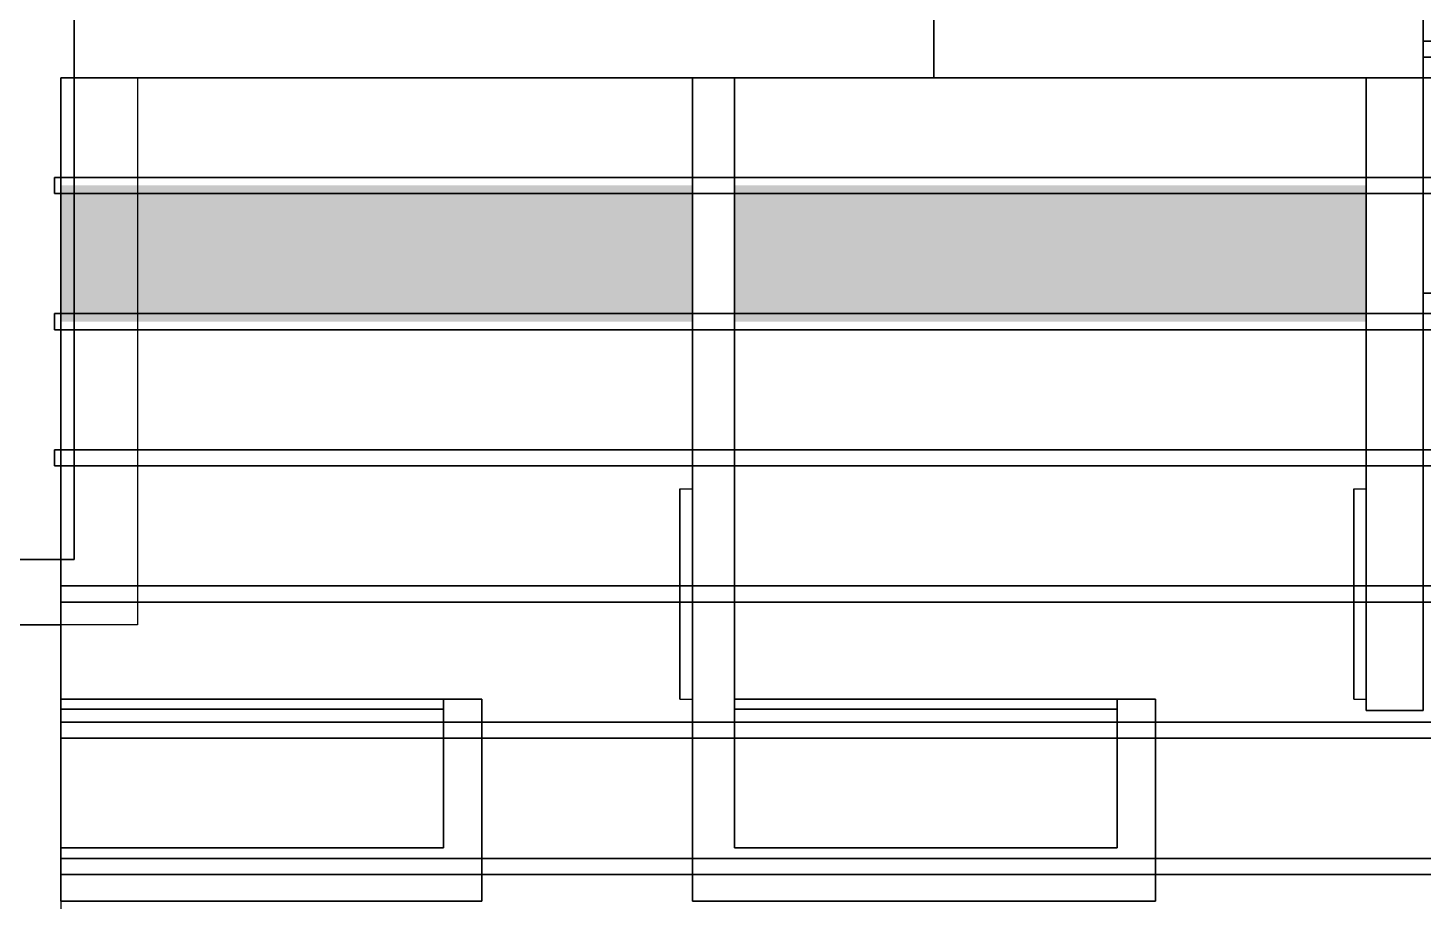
# Model space of a CAD drawing. Header units: millimetres. Extents: x 1429 to 3422, y 966 to 3043.
# Drawn here: x 2197 to 2760, y 2245 to 2597 of the extents above; entities that cross this region are included whole.
import ezdxf

# ---------------------------------------------------------------- set-up
doc = ezdxf.new("R2010")
doc.units = ezdxf.units.MM
doc.header["$MEASUREMENT"] = 0
for name, color, linetype in [('3D_CARPINTER_A', 7, 'Continuous'), ('3D_CUBIERTA', 7, 'Continuous'), ('3D_MURO', 1, 'Continuous'), ('3D_PISO', 7, 'Continuous'), ('3D_PUERTAS', 33, 'Continuous'), ('3D_VIGAS', 5, 'Continuous')]:
    doc.layers.add(name, color=color, linetype=linetype)
pattern_1 = [(0, (-28823.7236, 9842.757), (0.79375, 1.5875), [0, -1.5875])]

msp = doc.modelspace()

# ---------------------------------------------------------------- hatches: boundary and pattern name
h = msp.add_hatch()
h.set_pattern_fill('DOTS', color=253, style=0, pattern_type=2)
h.set_pattern_definition(pattern_1)
h.paths.add_polyline_path([(2209.79, 2533.63), (2464.79, 2533.63), (2464.79, 2478.63), (2209.79, 2478.63)], flags=0)
h = msp.add_hatch()
h.set_pattern_fill('DOTS', color=253, style=0, pattern_type=2)
h.set_pattern_definition(pattern_1)
h.paths.add_polyline_path([(2736.79, 2533.63), (2481.79, 2533.63), (2481.79, 2478.63), (2736.79, 2478.63)], flags=0)

# ---------------------------------------------------------------- linework, layer by layer
at = {"layer": '3D_CARPINTER_A'}
msp.add_polyline3d([(1457.29, 1914.63, 432.63), (1457.29, 1722.63, 432.63), (1657.29, 1722.63, 465.35), (1657.29, 1716.63, 465.35), (1689.23, 1716.63, 470.58), (1689.79, 1500.13, 470.67), (2294.09, 1500.13, 569.56), (2296.79, 1940.96, 570), (2844.09, 1940.13, 659.69), (2846.79, 2380.96, 660), (3394.09, 2380.13, 749.62), (3394.15, 3014.73, 749.57), (2759.79, 3017.13, 645.76), (2759.79, 2794.63, 645.76), (2562.29, 2794.63, 613.45), (2562.29, 2577.13, 613.45), (2209.79, 2577.13, 555.76), (2209.79, 2356.13, 555.76), (2010.79, 2356.13, 523.2), (2010.79, 2136.13, 523.2), (1657.29, 2136.13, 465.35), (1657.29, 1914.63, 465.35), (1457.29, 1914.63, 432.63)], dxfattribs=at)
msp.add_open_spline([(3422.29, 2354.63, 220), (3055.62, 2061.29, 160), (2053.57, 1259.65, -3.97), (1686.9, 966.32, -63.97)], degree=3, dxfattribs=at)
at = {"layer": '3D_CUBIERTA'}
for p, q in [((2209.79, 2577.13, 555.76), (2209.79, 2577.13, 558.76)), ((2562.29, 2577.13, 613.45), (2562.29, 2577.13, 616.45)), ((2209.79, 2356.13, 555.76), (2209.79, 2356.13, 558.76))]:
    msp.add_line(p, q, dxfattribs=at)
for points in [[(2562.29, 2794.63), (2562.29, 2577.13)], [(2562.29, 2577.13), (2562.29, 2794.63)], [(2209.79, 2577.13), (2209.79, 2356.13)], [(2209.79, 2356.13), (2209.79, 2577.13)]]:
    msp.add_lwpolyline(points, dxfattribs=at)
at = {"layer": '3D_CUBIERTA', "extrusion": (0, 1, 0)}
for points in [[(-2562.29, 613.45), (-2209.79, 555.76)], [(-2209.79, 558.76), (-2562.29, 616.45)], [(-2209.79, 555.76), (-2010.79, 523.2)], [(-2010.79, 526.2), (-2209.79, 558.76)]]:
    msp.add_lwpolyline(points, dxfattribs=at)
at = {"layer": '3D_MURO'}
for p, q in [((2209.79, 2577.13, 180), (2209.79, 2577.13, 555.76)), ((2464.79, 2577.13, 210), (2464.79, 2577.13, 450)), ((2481.79, 2577.13, 210), (2481.79, 2577.13, 450)), ((2736.79, 2577.13, 210), (2736.79, 2577.13, 450)), ((2759.79, 2577.13, 210), (2759.79, 2577.13, 450)), ((2209.79, 2356.13, 180), (2209.79, 2356.13, 555.76)), ((2209.79, 2356.13, 210), (2209.79, 2356.13, 555.76)), ((2364.29, 2326.13, 210), (2364.29, 2326.13, 450)), ((2379.79, 2326.13, 210), (2379.79, 2326.13, 450)), ((2636.29, 2326.13, 210), (2636.29, 2326.13, 450)), ((2651.79, 2326.13, 210), (2651.79, 2326.13, 450)), ((2736.79, 2321.63, 210), (2736.79, 2321.63, 450)), ((2759.79, 2321.63, 210), (2759.79, 2321.63, 450)), ((2209.79, 2266.13, 210), (2209.79, 2266.13, 450)), ((2364.29, 2266.13, 210), (2364.29, 2266.13, 450)), ((2481.79, 2266.13, 210), (2481.79, 2266.13, 450)), ((2636.29, 2266.13, 210), (2636.29, 2266.13, 450)), ((2209.79, 2244.63, 210), (2209.79, 2244.63, 450)), ((2379.79, 2244.63, 210), (2379.79, 2244.63, 450)), ((2464.79, 2244.63, 210), (2464.79, 2244.63, 450)), ((2651.79, 2244.63, 210), (2651.79, 2244.63, 450))]:
    msp.add_line(p, q, dxfattribs=at)
at = {"layer": '3D_MURO', "extrusion": (-0.161489, 0, 0.986875)}
for points in [[(-1942.63, 1479.65), (-1694.63, 1479.65), (-1694.63, 1710.68), (-1474.63, 1710.68), (-1474.63, 2384.53), (-1914.63, 2384.53), (-1914.63, 2941.84), (-2354.63, 2941.84), (-2354.63, 3499.16), (-3042.63, 3499.16), (-3042.63, 2802.01), (-2822.63, 2802.01), (-2822.63, 2599.35), (-2602.63, 2599.35), (-2602.63, 2244.69), (-2382.63, 2244.69), (-2382.63, 2042.03), (-2162.63, 2042.03), (-2162.63, 1682.31), (-1942.63, 1682.31), (-1942.63, 1479.65)], [(-2161.13, 2068.88), (-2161.13, 2042.03), (-2382.63, 2042.03), (-2382.63, 2244.69), (-2602.63, 2244.69), (-2602.63, 2827.85), (-2577.13, 2827.85), (-2577.13, 2270.53), (-2356.13, 2270.53), (-2356.13, 2068.88), (-2161.13, 2068.88)]]:
    msp.add_lwpolyline(points, dxfattribs=at)
at = {"layer": '3D_MURO'}
msp.add_lwpolyline([(2010.79, 2161.13), (1984.29, 2161.13), (1984.29, 2382.63), (2184.29, 2382.63), (2184.29, 2602.63), (2846.79, 2602.63), (2846.79, 2577.13), (2209.79, 2577.13), (2209.79, 2356.13), (2010.79, 2356.13), (2010.79, 2161.13)], dxfattribs=at)
for points, degree in [([(2759.79, 2602.63, 645.76), (2759.79, 2589.88, 645.76), (2759.79, 2577.13, 645.76)], 2), ([(2759.79, 2602.63, 300), (2759.79, 2589.88, 300), (2759.79, 2577.13, 300)], 2), ([(2759.79, 2602.63, 645.76), (2759.79, 2594.13, 645.76), (2759.79, 2585.63, 645.76), (2759.79, 2577.13, 645.76)], 3), ([(2209.79, 2577.13, 180), (2209.79, 2466.63, 180), (2209.79, 2356.13, 180)], 2), ([(2846.79, 2577.13, 180), (2528.29, 2577.13, 180), (2209.79, 2577.13, 180)], 2), ([(2209.79, 2356.13, 555.76), (2209.79, 2429.79, 555.76), (2209.79, 2503.46, 555.76), (2209.79, 2577.13, 555.76)], 3), ([(2209.79, 2577.13, 555.76), (2393.12, 2577.13, 585.76), (2576.45, 2577.13, 615.76), (2759.79, 2577.13, 645.76)], 3), ([(2209.79, 2577.13, 555.76), (2209.79, 2466.63, 555.76), (2209.79, 2356.13, 555.76)], 2), ([(2759.79, 2577.13, 645.76), (2484.79, 2577.13, 600.76), (2209.79, 2577.13, 555.76)], 2), ([(2481.79, 2577.13, 210), (2473.29, 2577.13, 210), (2464.79, 2577.13, 210)], 2), ([(2464.79, 2577.13, 210), (2464.79, 2410.88, 210), (2464.79, 2244.63, 210)], 2), ([(2464.79, 2577.13, 450), (2473.29, 2577.13, 450), (2481.79, 2577.13, 450)], 2), ([(2464.79, 2244.63, 450), (2464.79, 2410.88, 450), (2464.79, 2577.13, 450)], 2), ([(2481.79, 2266.13, 210), (2481.79, 2421.63, 210), (2481.79, 2577.13, 210)], 2), ([(2481.79, 2577.13, 450), (2481.79, 2421.63, 450), (2481.79, 2266.13, 450)], 2), ([(2736.79, 2577.13, 210), (2748.29, 2577.13, 210), (2759.79, 2577.13, 210)], 2), ([(2736.79, 2321.63, 210), (2736.79, 2449.38, 210), (2736.79, 2577.13, 210)], 2), ([(2759.79, 2577.13, 450), (2748.29, 2577.13, 450), (2736.79, 2577.13, 450)], 2), ([(2736.79, 2577.13, 450), (2736.79, 2449.38, 450), (2736.79, 2321.63, 450)], 2), ([(2759.79, 2577.13, 270), (2759.79, 2577.13, 280), (2759.79, 2577.13, 290), (2759.79, 2577.13, 300)], 3), ([(2759.79, 2577.13, 270), (2788.79, 2577.13, 270), (2817.79, 2577.13, 270), (2846.79, 2577.13, 270)], 3), ([(2759.79, 2577.13, 300), (2759.79, 2577.13, 415.25), (2759.79, 2577.13, 530.51), (2759.79, 2577.13, 645.76)], 3), ([(2759.79, 2577.13, 210), (2759.79, 2449.38, 210), (2759.79, 2321.63, 210)], 2), ([(2759.79, 2321.63, 450), (2759.79, 2449.38, 450), (2759.79, 2577.13, 450)], 2), ([(2759.79, 2577.13, 300), (2759.79, 2577.13, 472.88), (2759.79, 2577.13, 645.76)], 2), ([(2209.79, 2356.13, 180), (2110.29, 2356.13, 180), (2010.79, 2356.13, 180)], 2), ([(2010.79, 2356.13, 523.2), (2077.12, 2356.13, 534.05), (2143.45, 2356.13, 544.91), (2209.79, 2356.13, 555.76)], 3), ([(2209.79, 2356.13, 555.76), (2110.29, 2356.13, 539.48), (2010.79, 2356.13, 523.2)], 2), ([(2209.79, 2356.13, 210), (2197.79, 2356.13, 210), (2185.79, 2356.13, 210)], 2), ([(2185.79, 2356.13, 551.84), (2193.79, 2356.13, 553.15), (2201.79, 2356.13, 554.45), (2209.79, 2356.13, 555.76)], 3), ([(2209.79, 2356.13, 555.76), (2209.79, 2291.13, 555.76), (2209.79, 2226.13, 555.76), (2209.79, 2161.13, 555.76)], 3), ([(2209.79, 2244.63, 210), (2209.79, 2300.38, 210), (2209.79, 2356.13, 210)], 2), ([(2364.29, 2326.13, 210), (2364.29, 2296.13, 210), (2364.29, 2266.13, 210)], 2), ([(2379.79, 2326.13, 210), (2372.04, 2326.13, 210), (2364.29, 2326.13, 210)], 2), ([(2364.29, 2326.13, 450), (2372.04, 2326.13, 450), (2379.79, 2326.13, 450)], 2), ([(2364.29, 2266.13, 450), (2364.29, 2296.13, 450), (2364.29, 2326.13, 450)], 2), ([(2379.79, 2244.63, 210), (2379.79, 2285.38, 210), (2379.79, 2326.13, 210)], 2), ([(2379.79, 2326.13, 450), (2379.79, 2285.38, 450), (2379.79, 2244.63, 450)], 2), ([(2636.29, 2326.13, 210), (2636.29, 2296.13, 210), (2636.29, 2266.13, 210)], 2), ([(2651.79, 2326.13, 210), (2644.04, 2326.13, 210), (2636.29, 2326.13, 210)], 2), ([(2636.29, 2326.13, 450), (2644.04, 2326.13, 450), (2651.79, 2326.13, 450)], 2), ([(2636.29, 2266.13, 450), (2636.29, 2296.13, 450), (2636.29, 2326.13, 450)], 2), ([(2651.79, 2244.63, 210), (2651.79, 2285.38, 210), (2651.79, 2326.13, 210)], 2), ([(2651.79, 2326.13, 450), (2651.79, 2285.38, 450), (2651.79, 2244.63, 450)], 2), ([(2759.79, 2321.63, 210), (2748.29, 2321.63, 210), (2736.79, 2321.63, 210)], 2), ([(2736.79, 2321.63, 450), (2748.29, 2321.63, 450), (2759.79, 2321.63, 450)], 2), ([(2209.79, 2266.13, 210), (2209.79, 2255.38, 210), (2209.79, 2244.63, 210)], 2), ([(2364.29, 2266.13, 210), (2287.04, 2266.13, 210), (2209.79, 2266.13, 210)], 2), ([(2209.79, 2244.63, 450), (2209.79, 2255.38, 450), (2209.79, 2266.13, 450)], 2), ([(2209.79, 2266.13, 450), (2287.04, 2266.13, 450), (2364.29, 2266.13, 450)], 2), ([(2636.29, 2266.13, 210), (2559.04, 2266.13, 210), (2481.79, 2266.13, 210)], 2), ([(2481.79, 2266.13, 450), (2559.04, 2266.13, 450), (2636.29, 2266.13, 450)], 2), ([(2209.79, 2244.63, 210), (2294.79, 2244.63, 210), (2379.79, 2244.63, 210)], 2), ([(2379.79, 2244.63, 450), (2294.79, 2244.63, 450), (2209.79, 2244.63, 450)], 2), ([(2464.79, 2244.63, 210), (2558.29, 2244.63, 210), (2651.79, 2244.63, 210)], 2), ([(2651.79, 2244.63, 450), (2558.29, 2244.63, 450), (2464.79, 2244.63, 450)], 2)]:
    msp.add_open_spline(points, degree=degree, dxfattribs=at)
at = {"layer": '3D_PISO'}
for p, q in [((2209.79, 2577.13, 180), (2209.79, 2577.13, 210)), ((2759.79, 2490.13, 270), (2759.79, 2490.13, 300)), ((2209.79, 2356.13, 180), (2209.79, 2356.13, 210))]:
    msp.add_line(p, q, dxfattribs=at)
msp.add_lwpolyline([(2209.79, 2577.13), (2846.79, 2577.13), (2846.79, 1914.63), (2322.29, 1914.63), (2322.29, 1940.13), (2296.79, 1940.13), (2296.79, 2136.13), (2209.79, 2136.13), (2209.79, 2161.13), (2010.79, 2161.13), (2010.79, 2356.13), (2209.79, 2356.13), (2209.79, 2577.13)], dxfattribs=at)
for points in [[(2759.79, 2490.13, 270), (2759.79, 2546.38, 270), (2759.79, 2602.63, 270)], [(2759.79, 2602.63, 300), (2759.79, 2546.38, 300), (2759.79, 2490.13, 300)], [(2209.79, 2577.13, 180), (2528.29, 2577.13, 180), (2846.79, 2577.13, 180)], [(2209.79, 2356.13, 180), (2209.79, 2466.63, 180), (2209.79, 2577.13, 180)], [(2846.79, 2577.13, 210), (2528.29, 2577.13, 210), (2209.79, 2577.13, 210)], [(2209.79, 2577.13, 210), (2209.79, 2466.63, 210), (2209.79, 2356.13, 210)], [(2846.79, 2490.13, 270), (2803.29, 2490.13, 270), (2759.79, 2490.13, 270)], [(2759.79, 2490.13, 300), (2803.29, 2490.13, 300), (2846.79, 2490.13, 300)], [(2010.79, 2356.13, 180), (2110.29, 2356.13, 180), (2209.79, 2356.13, 180)], [(2209.79, 2356.13, 210), (2110.29, 2356.13, 210), (2010.79, 2356.13, 210)]]:
    msp.add_open_spline(points, degree=2, dxfattribs=at)
at = {"layer": '3D_PUERTAS'}
for p, q in [((2209.79, 2322.13, 450), (2209.79, 2326.13, 450)), ((2209.79, 2322.13, 210), (2209.79, 2326.13, 210)), ((2209.79, 2322.13, 448), (2209.79, 2322.13, 450)), ((2364.29, 2322.13, 450), (2364.29, 2326.13, 450)), ((2364.29, 2322.13, 210), (2364.29, 2326.13, 210)), ((2364.29, 2322.13, 448), (2364.29, 2322.13, 450)), ((2481.79, 2322.13, 450), (2481.79, 2326.13, 450)), ((2481.79, 2322.13, 210), (2481.79, 2326.13, 210)), ((2481.79, 2322.13, 448), (2481.79, 2322.13, 450)), ((2636.29, 2322.13, 450), (2636.29, 2326.13, 450)), ((2636.29, 2322.13, 210), (2636.29, 2326.13, 210)), ((2636.29, 2322.13, 448), (2636.29, 2322.13, 450)), ((2209.79, 2266.13, 448), (2209.79, 2266.13, 450)), ((2364.29, 2266.13, 448), (2364.29, 2266.13, 450)), ((2481.79, 2266.13, 448), (2481.79, 2266.13, 450)), ((2636.29, 2266.13, 448), (2636.29, 2266.13, 450))]:
    msp.add_line(p, q, dxfattribs=at)
at = {"layer": '3D_PUERTAS', "extrusion": (0, 1, 0)}
msp.add_lwpolyline([(-2636.29, 450), (-2481.79, 450), (-2481.79, 210), (-2636.29, 210), (-2636.29, 450)], dxfattribs=at)
at = {"layer": '3D_PUERTAS'}
msp.add_lwpolyline([(2481.79, 2266.13), (2636.29, 2266.13), (2636.29, 2322.13), (2481.79, 2322.13), (2481.79, 2266.13)], dxfattribs=at)
for points in [[(2459.79, 2326.13, 210), (2459.79, 2368.63, 210), (2459.79, 2411.13, 210)], [(2459.79, 2411.13, 210), (2459.79, 2411.13, 330), (2459.79, 2411.13, 450)], [(2459.79, 2411.13, 450), (2459.79, 2368.63, 450), (2459.79, 2326.13, 450)], [(2459.79, 2411.13, 210), (2462.29, 2411.13, 210), (2464.79, 2411.13, 210)], [(2459.79, 2411.13, 450), (2462.29, 2411.13, 450), (2464.79, 2411.13, 450)], [(2464.79, 2411.13, 210), (2464.79, 2368.63, 210), (2464.79, 2326.13, 210)], [(2464.79, 2326.13, 450), (2464.79, 2368.63, 450), (2464.79, 2411.13, 450)], [(2464.79, 2411.13, 450), (2464.79, 2411.13, 330), (2464.79, 2411.13, 210)], [(2731.79, 2326.13, 210), (2731.79, 2368.63, 210), (2731.79, 2411.13, 210)], [(2731.79, 2411.13, 210), (2731.79, 2411.13, 330), (2731.79, 2411.13, 450)], [(2731.79, 2411.13, 450), (2731.79, 2368.63, 450), (2731.79, 2326.13, 450)], [(2731.79, 2411.13, 210), (2734.29, 2411.13, 210), (2736.79, 2411.13, 210)], [(2731.79, 2411.13, 450), (2734.29, 2411.13, 450), (2736.79, 2411.13, 450)], [(2736.79, 2411.13, 210), (2736.79, 2368.63, 210), (2736.79, 2326.13, 210)], [(2736.79, 2326.13, 450), (2736.79, 2368.63, 450), (2736.79, 2411.13, 450)], [(2736.79, 2411.13, 450), (2736.79, 2411.13, 330), (2736.79, 2411.13, 210)], [(2209.79, 2326.13, 450), (2287.04, 2326.13, 450), (2364.29, 2326.13, 450)], [(2209.79, 2326.13, 210), (2209.79, 2326.13, 330), (2209.79, 2326.13, 450)], [(2364.29, 2326.13, 210), (2287.04, 2326.13, 210), (2209.79, 2326.13, 210)], [(2209.79, 2322.13, 448), (2209.79, 2294.13, 448), (2209.79, 2266.13, 448)], [(2364.29, 2322.13, 448), (2287.04, 2322.13, 448), (2209.79, 2322.13, 448)], [(2209.79, 2322.13, 450), (2287.04, 2322.13, 450), (2364.29, 2322.13, 450)], [(2209.79, 2266.13, 450), (2209.79, 2294.13, 450), (2209.79, 2322.13, 450)], [(2364.29, 2322.13, 450), (2287.04, 2322.13, 450), (2209.79, 2322.13, 450)], [(2209.79, 2322.13, 210), (2287.04, 2322.13, 210), (2364.29, 2322.13, 210)], [(2209.79, 2322.13, 450), (2209.79, 2322.13, 330), (2209.79, 2322.13, 210)], [(2364.29, 2326.13, 450), (2364.29, 2326.13, 330), (2364.29, 2326.13, 210)], [(2364.29, 2266.13, 448), (2364.29, 2294.13, 448), (2364.29, 2322.13, 448)], [(2364.29, 2322.13, 450), (2364.29, 2294.13, 450), (2364.29, 2266.13, 450)], [(2364.29, 2322.13, 210), (2364.29, 2322.13, 330), (2364.29, 2322.13, 450)], [(2459.79, 2326.13, 450), (2459.79, 2326.13, 330), (2459.79, 2326.13, 210)], [(2459.79, 2326.13, 210), (2462.29, 2326.13, 210), (2464.79, 2326.13, 210)], [(2459.79, 2326.13, 450), (2462.29, 2326.13, 450), (2464.79, 2326.13, 450)], [(2464.79, 2326.13, 210), (2464.79, 2326.13, 330), (2464.79, 2326.13, 450)], [(2481.79, 2326.13, 450), (2559.04, 2326.13, 450), (2636.29, 2326.13, 450)], [(2481.79, 2326.13, 210), (2481.79, 2326.13, 330), (2481.79, 2326.13, 450)], [(2636.29, 2326.13, 210), (2559.04, 2326.13, 210), (2481.79, 2326.13, 210)], [(2481.79, 2322.13, 448), (2481.79, 2294.13, 448), (2481.79, 2266.13, 448)], [(2636.29, 2322.13, 448), (2559.04, 2322.13, 448), (2481.79, 2322.13, 448)], [(2481.79, 2322.13, 450), (2559.04, 2322.13, 450), (2636.29, 2322.13, 450)], [(2481.79, 2266.13, 450), (2481.79, 2294.13, 450), (2481.79, 2322.13, 450)], [(2636.29, 2322.13, 450), (2559.04, 2322.13, 450), (2481.79, 2322.13, 450)], [(2481.79, 2322.13, 210), (2559.04, 2322.13, 210), (2636.29, 2322.13, 210)], [(2481.79, 2322.13, 450), (2481.79, 2322.13, 330), (2481.79, 2322.13, 210)], [(2636.29, 2326.13, 450), (2636.29, 2326.13, 330), (2636.29, 2326.13, 210)], [(2636.29, 2266.13, 448), (2636.29, 2294.13, 448), (2636.29, 2322.13, 448)], [(2636.29, 2322.13, 450), (2636.29, 2294.13, 450), (2636.29, 2266.13, 450)], [(2636.29, 2322.13, 210), (2636.29, 2322.13, 330), (2636.29, 2322.13, 450)], [(2731.79, 2326.13, 450), (2731.79, 2326.13, 330), (2731.79, 2326.13, 210)], [(2731.79, 2326.13, 210), (2734.29, 2326.13, 210), (2736.79, 2326.13, 210)], [(2731.79, 2326.13, 450), (2734.29, 2326.13, 450), (2736.79, 2326.13, 450)], [(2736.79, 2326.13, 210), (2736.79, 2326.13, 330), (2736.79, 2326.13, 450)], [(2209.79, 2266.13, 448), (2287.04, 2266.13, 448), (2364.29, 2266.13, 448)], [(2364.29, 2266.13, 450), (2287.04, 2266.13, 450), (2209.79, 2266.13, 450)], [(2481.79, 2266.13, 448), (2559.04, 2266.13, 448), (2636.29, 2266.13, 448)], [(2636.29, 2266.13, 450), (2559.04, 2266.13, 450), (2481.79, 2266.13, 450)]]:
    msp.add_open_spline(points, degree=2, dxfattribs=at)
at = {"layer": '3D_VIGAS', "extrusion": (-0.161488, -0.001457, 0.986874)}
msp.add_open_spline([(3396.79, 2591.88, 750), (3346.2, 2591.88, 741.72), (3215.72, 2591.88, 720.37), (2987.13, 2591.88, 682.97), (2849.64, 2591.88, 660.47), (2773.85, 2591.88, 648.07), (2759.79, 2591.88, 645.76)], degree=3, knots=[1249.646178, 1249.646178, 1249.646178, 1249.646178, 1403.41445, 1480.298587, 1557.182723, 1574.743766, 1574.743766, 1574.743766, 1574.743766], dxfattribs=at)
at = {"layer": '3D_VIGAS', "extrusion": (0.988152, -7.47504e-12, -0.153477)}
msp.add_open_spline([(2759.79, 2591.88, 645.76), (2759.79, 2589.71, 645.76), (2759.79, 2587.54, 645.76), (2759.79, 2585.38, 645.76)], degree=3, dxfattribs=at)
at = {"layer": '3D_VIGAS'}
for points, degree in [([(2759.79, 2591.88, 600.76), (2759.79, 2589.71, 600.76), (2759.79, 2587.54, 600.76), (2759.79, 2585.38, 600.76)], 3), ([(2207.29, 2536.88, 555.35), (2207.29, 2534.71, 555.35), (2207.29, 2532.54, 555.35), (2207.29, 2530.38, 555.35)], 3), ([(2207.29, 2530.38, 510.35), (2207.29, 2532.54, 510.35), (2207.29, 2534.71, 510.35), (2207.29, 2536.88, 510.35)], 3), ([(2207.29, 2536.88, 555.35), (2207.29, 2536.88, 540.35), (2207.29, 2536.88, 525.35), (2207.29, 2536.88, 510.35)], 3), ([(2207.29, 2530.38, 555.35), (2207.29, 2530.38, 547.85), (2207.29, 2530.38, 532.85), (2207.29, 2530.38, 517.85), (2207.29, 2530.38, 510.35)], 3), ([(2207.29, 2481.88, 555.35), (2207.29, 2479.71, 555.35), (2207.29, 2477.54, 555.35), (2207.29, 2475.38, 555.35)], 3), ([(2207.29, 2475.38, 510.35), (2207.29, 2477.54, 510.35), (2207.29, 2479.71, 510.35), (2207.29, 2481.88, 510.35)], 3), ([(2207.29, 2481.88, 555.35), (2207.29, 2481.88, 540.35), (2207.29, 2481.88, 525.35), (2207.29, 2481.88, 510.35)], 3), ([(2207.29, 2475.38, 555.35), (2207.29, 2475.38, 547.85), (2207.29, 2475.38, 532.85), (2207.29, 2475.38, 517.85), (2207.29, 2475.38, 510.35)], 3), ([(2207.29, 2426.88, 555.35), (2207.29, 2424.71, 555.35), (2207.29, 2422.54, 555.35), (2207.29, 2420.38, 555.35)], 3), ([(2207.29, 2420.38, 510.35), (2207.29, 2422.54, 510.35), (2207.29, 2424.71, 510.35), (2207.29, 2426.88, 510.35)], 3), ([(2207.29, 2426.88, 555.35), (2207.29, 2426.88, 540.35), (2207.29, 2426.88, 525.35), (2207.29, 2426.88, 510.35)], 3), ([(2207.29, 2420.38, 555.35), (2207.29, 2420.38, 547.85), (2207.29, 2420.38, 532.85), (2207.29, 2420.38, 517.85), (2207.29, 2420.38, 510.35)], 3), ([(2209.79, 2365.38, 555.76), (2209.79, 2368.63, 555.76), (2209.79, 2371.88, 555.76)], 2), ([(2209.79, 2371.88, 510.76), (2209.79, 2369.71, 510.76), (2209.79, 2367.54, 510.76), (2209.79, 2365.38, 510.76)], 3), ([(2209.79, 2371.88, 510.76), (2209.79, 2371.88, 525.76), (2209.79, 2371.88, 540.76), (2209.79, 2371.88, 555.76)], 3), ([(2209.79, 2365.38, 555.76), (2209.79, 2365.38, 540.76), (2209.79, 2365.38, 525.76), (2209.79, 2365.38, 510.76)], 3), ([(2209.79, 2316.88, 555.76), (2209.79, 2314.71, 555.76), (2209.79, 2312.54, 555.76), (2209.79, 2310.38, 555.76)], 3), ([(2209.79, 2310.38, 510.76), (2209.79, 2312.54, 510.76), (2209.79, 2314.71, 510.76), (2209.79, 2316.88, 510.76)], 3), ([(2209.79, 2316.88, 510.76), (2209.79, 2316.88, 525.76), (2209.79, 2316.88, 540.76), (2209.79, 2316.88, 555.76)], 3), ([(2209.79, 2310.38, 555.76), (2209.79, 2310.38, 540.76), (2209.79, 2310.38, 525.76), (2209.79, 2310.38, 510.76)], 3), ([(2209.79, 2261.88, 555.76), (2209.79, 2259.71, 555.76), (2209.79, 2257.54, 555.76), (2209.79, 2255.38, 555.76)], 3), ([(2209.79, 2255.38, 510.76), (2209.79, 2257.54, 510.76), (2209.79, 2259.71, 510.76), (2209.79, 2261.88, 510.76)], 3), ([(2209.79, 2261.88, 510.76), (2209.79, 2261.88, 525.76), (2209.79, 2261.88, 540.76), (2209.79, 2261.88, 555.76)], 3), ([(2209.79, 2255.38, 555.76), (2209.79, 2255.38, 540.76), (2209.79, 2255.38, 525.76), (2209.79, 2255.38, 510.76)], 3)]:
    msp.add_open_spline(points, degree=degree, dxfattribs=at)
at = {"layer": '3D_VIGAS', "extrusion": (0.00018626, 1, -2.42994e-13)}
msp.add_open_spline([(2759.79, 2591.88, 600.76), (2759.79, 2591.88, 615.76), (2759.79, 2591.88, 630.76), (2759.79, 2591.88, 645.76)], degree=3, dxfattribs=at)
at = {"layer": '3D_VIGAS'}
for points, knots in [([(2759.79, 2591.88, 600.76), (2770.41, 2591.88, 602.5), (2842.7, 2591.88, 614.33), (2977.18, 2591.88, 636.34), (3208.27, 2591.88, 674.15), (3342.56, 2591.88, 696.13), (3396.54, 2591.88, 704.96)], [915.829863, 915.829863, 915.829863, 915.829863, 929.109634, 1005.99377, 1082.877906, 1236.646178, 1236.646178, 1236.646178, 1236.646178]), ([(3396.54, 2585.38, 704.96), (3342.56, 2585.38, 696.13), (3208.27, 2585.38, 674.15), (2977.18, 2585.38, 636.34), (2842.7, 2585.38, 614.33), (2770.41, 2585.38, 602.5), (2759.79, 2585.38, 600.76)], [0, 0, 0, 0, 153.768272, 230.652408, 307.536545, 320.816316, 320.816316, 320.816316, 320.816316]), ([(2759.79, 2585.38, 645.76), (2773.85, 2585.38, 648.07), (2849.64, 2585.38, 660.47), (2987.13, 2585.38, 682.97), (3215.72, 2585.38, 720.37), (3346.2, 2585.38, 741.72), (3396.79, 2585.38, 750)], [2161.194768, 2161.194768, 2161.194768, 2161.194768, 2178.755812, 2255.639948, 2332.524084, 2486.292356, 2486.292356, 2486.292356, 2486.292356]), ([(3396.79, 2536.88, 750), (3346.2, 2536.88, 741.72), (3215.72, 2536.88, 720.37), (2987.13, 2536.88, 682.97), (2802.04, 2536.88, 652.68), (2647.79, 2536.88, 627.44), (2531.22, 2536.88, 608.36), (2448.91, 2536.88, 594.89), (2386.01, 2536.88, 584.6), (2339.96, 2536.88, 577.06), (2307.76, 2536.88, 571.8), (2283.07, 2536.88, 567.76), (2264.7, 2536.88, 564.75), (2251.64, 2536.88, 562.61), (2239.33, 2536.88, 560.6), (2227.79, 2536.88, 558.71), (2218.84, 2536.88, 557.25), (2212.1, 2536.88, 556.14), (2208.87, 2536.88, 555.61), (2207.29, 2536.88, 555.35)], [1249.646178, 1249.646178, 1249.646178, 1249.646178, 1403.41445, 1480.298587, 1557.182723, 1634.066859, 1672.508927, 1710.950995, 1749.393063, 1768.614097, 1787.835131, 1807.056165, 1816.666682, 1826.277199, 1835.887716, 1845.498233, 1855.10875, 1859.914009, 1864.719267, 1864.719267, 1864.719267, 1864.719267]), ([(2207.29, 2536.88, 510.35), (2208.87, 2536.88, 510.61), (2212.03, 2536.88, 511.13), (2218.34, 2536.88, 512.16), (2226.77, 2536.88, 513.54), (2237.7, 2536.88, 515.33), (2249.43, 2536.88, 517.25), (2261.93, 2536.88, 519.3), (2279.58, 2536.88, 522.18), (2303.42, 2536.88, 526.09), (2334.67, 2536.88, 531.2), (2379.57, 2536.88, 538.55), (2441.24, 2536.88, 548.64), (2522.39, 2536.88, 561.92), (2637.84, 2536.88, 580.81), (2791.5, 2536.88, 605.95), (2977.18, 2536.88, 636.34), (3208.27, 2536.88, 674.15), (3342.56, 2536.88, 696.13), (3396.54, 2536.88, 704.96)], [621.573089, 621.573089, 621.573089, 621.573089, 626.378348, 631.183606, 640.794123, 650.40464, 660.015157, 669.625674, 679.236191, 698.457225, 717.678259, 736.899293, 775.341361, 813.783429, 852.225497, 929.109634, 1005.99377, 1082.877906, 1236.646178, 1236.646178, 1236.646178, 1236.646178]), ([(2207.29, 2530.38, 555.35), (2208.87, 2530.38, 555.61), (2212.1, 2530.38, 556.14), (2218.84, 2530.38, 557.25), (2227.79, 2530.38, 558.71), (2239.33, 2530.38, 560.6), (2251.64, 2530.38, 562.61), (2264.7, 2530.38, 564.75), (2283.07, 2530.38, 567.76), (2307.76, 2530.38, 571.8), (2339.96, 2530.38, 577.06), (2386.01, 2530.38, 584.6), (2448.91, 2530.38, 594.89), (2531.22, 2530.38, 608.36), (2647.79, 2530.38, 627.44), (2802.04, 2530.38, 652.68), (2987.13, 2530.38, 682.97), (3215.72, 2530.38, 720.37), (3346.2, 2530.38, 741.72), (3396.79, 2530.38, 750)], [1871.219267, 1871.219267, 1871.219267, 1871.219267, 1876.024526, 1880.829784, 1890.440301, 1900.050818, 1909.661335, 1919.271852, 1928.882369, 1948.103403, 1967.324437, 1986.545471, 2024.987539, 2063.429608, 2101.871676, 2178.755812, 2255.639948, 2332.524084, 2486.292356, 2486.292356, 2486.292356, 2486.292356]), ([(3396.54, 2530.38, 704.96), (3342.56, 2530.38, 696.13), (3208.27, 2530.38, 674.15), (2977.18, 2530.38, 636.34), (2791.5, 2530.38, 605.95), (2637.84, 2530.38, 580.81), (2522.39, 2530.38, 561.92), (2441.24, 2530.38, 548.64), (2379.57, 2530.38, 538.55), (2334.67, 2530.38, 531.2), (2303.42, 2530.38, 526.09), (2279.58, 2530.38, 522.18), (2261.93, 2530.38, 519.3), (2249.43, 2530.38, 517.25), (2237.7, 2530.38, 515.33), (2226.77, 2530.38, 513.54), (2218.34, 2530.38, 512.16), (2212.03, 2530.38, 511.13), (2208.87, 2530.38, 510.61), (2207.29, 2530.38, 510.35)], [0, 0, 0, 0, 153.768272, 230.652408, 307.536545, 384.420681, 422.862749, 461.304817, 499.746885, 518.967919, 538.188953, 557.409987, 567.020504, 576.631021, 586.241538, 595.852055, 605.462572, 610.267831, 615.073089, 615.073089, 615.073089, 615.073089]), ([(3396.79, 2481.88, 750), (3346.2, 2481.88, 741.72), (3215.72, 2481.88, 720.37), (2987.13, 2481.88, 682.97), (2802.04, 2481.88, 652.68), (2647.79, 2481.88, 627.44), (2531.22, 2481.88, 608.36), (2448.91, 2481.88, 594.89), (2386.01, 2481.88, 584.6), (2339.96, 2481.88, 577.06), (2307.76, 2481.88, 571.8), (2283.07, 2481.88, 567.76), (2264.7, 2481.88, 564.75), (2251.64, 2481.88, 562.61), (2239.33, 2481.88, 560.6), (2227.79, 2481.88, 558.71), (2218.84, 2481.88, 557.25), (2212.1, 2481.88, 556.14), (2208.87, 2481.88, 555.61), (2207.29, 2481.88, 555.35)], [1249.646178, 1249.646178, 1249.646178, 1249.646178, 1403.41445, 1480.298587, 1557.182723, 1634.066859, 1672.508927, 1710.950995, 1749.393063, 1768.614097, 1787.835131, 1807.056165, 1816.666682, 1826.277199, 1835.887716, 1845.498233, 1855.10875, 1859.914009, 1864.719267, 1864.719267, 1864.719267, 1864.719267]), ([(2207.29, 2481.88, 510.35), (2208.87, 2481.88, 510.61), (2212.03, 2481.88, 511.13), (2218.34, 2481.88, 512.16), (2226.77, 2481.88, 513.54), (2237.7, 2481.88, 515.33), (2249.43, 2481.88, 517.25), (2261.93, 2481.88, 519.3), (2279.58, 2481.88, 522.18), (2303.42, 2481.88, 526.09), (2334.67, 2481.88, 531.2), (2379.57, 2481.88, 538.55), (2441.24, 2481.88, 548.64), (2522.39, 2481.88, 561.92), (2637.84, 2481.88, 580.81), (2791.5, 2481.88, 605.95), (2977.18, 2481.88, 636.34), (3208.27, 2481.88, 674.15), (3342.56, 2481.88, 696.13), (3396.54, 2481.88, 704.96)], [621.573089, 621.573089, 621.573089, 621.573089, 626.378348, 631.183606, 640.794123, 650.40464, 660.015157, 669.625674, 679.236191, 698.457225, 717.678259, 736.899293, 775.341361, 813.783429, 852.225497, 929.109634, 1005.99377, 1082.877906, 1236.646178, 1236.646178, 1236.646178, 1236.646178]), ([(2207.29, 2475.38, 555.35), (2208.87, 2475.38, 555.61), (2212.1, 2475.38, 556.14), (2218.84, 2475.38, 557.25), (2227.79, 2475.38, 558.71), (2239.33, 2475.38, 560.6), (2251.64, 2475.38, 562.61), (2264.7, 2475.38, 564.75), (2283.07, 2475.38, 567.76), (2307.76, 2475.38, 571.8), (2339.96, 2475.38, 577.06), (2386.01, 2475.38, 584.6), (2448.91, 2475.38, 594.89), (2531.22, 2475.38, 608.36), (2647.79, 2475.38, 627.44), (2802.04, 2475.38, 652.68), (2987.13, 2475.38, 682.97), (3215.72, 2475.38, 720.37), (3346.2, 2475.38, 741.72), (3396.79, 2475.38, 750)], [1871.219267, 1871.219267, 1871.219267, 1871.219267, 1876.024526, 1880.829784, 1890.440301, 1900.050818, 1909.661335, 1919.271852, 1928.882369, 1948.103403, 1967.324437, 1986.545471, 2024.987539, 2063.429608, 2101.871676, 2178.755812, 2255.639948, 2332.524084, 2486.292356, 2486.292356, 2486.292356, 2486.292356]), ([(3396.54, 2475.38, 704.96), (3342.56, 2475.38, 696.13), (3208.27, 2475.38, 674.15), (2977.18, 2475.38, 636.34), (2791.5, 2475.38, 605.95), (2637.84, 2475.38, 580.81), (2522.39, 2475.38, 561.92), (2441.24, 2475.38, 548.64), (2379.57, 2475.38, 538.55), (2334.67, 2475.38, 531.2), (2303.42, 2475.38, 526.09), (2279.58, 2475.38, 522.18), (2261.93, 2475.38, 519.3), (2249.43, 2475.38, 517.25), (2237.7, 2475.38, 515.33), (2226.77, 2475.38, 513.54), (2218.34, 2475.38, 512.16), (2212.03, 2475.38, 511.13), (2208.87, 2475.38, 510.61), (2207.29, 2475.38, 510.35)], [0, 0, 0, 0, 153.768272, 230.652408, 307.536545, 384.420681, 422.862749, 461.304817, 499.746885, 518.967919, 538.188953, 557.409987, 567.020504, 576.631021, 586.241538, 595.852055, 605.462572, 610.267831, 615.073089, 615.073089, 615.073089, 615.073089]), ([(3396.79, 2426.88, 750), (3346.2, 2426.88, 741.72), (3215.72, 2426.88, 720.37), (2987.13, 2426.88, 682.97), (2802.04, 2426.88, 652.68), (2647.79, 2426.88, 627.44), (2531.22, 2426.88, 608.36), (2448.91, 2426.88, 594.89), (2386.01, 2426.88, 584.6), (2339.96, 2426.88, 577.06), (2307.76, 2426.88, 571.8), (2283.07, 2426.88, 567.76), (2264.7, 2426.88, 564.75), (2251.64, 2426.88, 562.61), (2239.33, 2426.88, 560.6), (2227.79, 2426.88, 558.71), (2218.84, 2426.88, 557.25), (2212.1, 2426.88, 556.14), (2208.87, 2426.88, 555.61), (2207.29, 2426.88, 555.35)], [1249.646178, 1249.646178, 1249.646178, 1249.646178, 1403.41445, 1480.298587, 1557.182723, 1634.066859, 1672.508927, 1710.950995, 1749.393063, 1768.614097, 1787.835131, 1807.056165, 1816.666682, 1826.277199, 1835.887716, 1845.498233, 1855.10875, 1859.914009, 1864.719267, 1864.719267, 1864.719267, 1864.719267]), ([(2207.29, 2426.88, 510.35), (2208.87, 2426.88, 510.61), (2212.03, 2426.88, 511.13), (2218.34, 2426.88, 512.16), (2226.77, 2426.88, 513.54), (2237.7, 2426.88, 515.33), (2249.43, 2426.88, 517.25), (2261.93, 2426.88, 519.3), (2279.58, 2426.88, 522.18), (2303.42, 2426.88, 526.09), (2334.67, 2426.88, 531.2), (2379.57, 2426.88, 538.55), (2441.24, 2426.88, 548.64), (2522.39, 2426.88, 561.92), (2637.84, 2426.88, 580.81), (2791.5, 2426.88, 605.95), (2977.18, 2426.88, 636.34), (3208.27, 2426.88, 674.15), (3342.56, 2426.88, 696.13), (3396.54, 2426.88, 704.96)], [621.573089, 621.573089, 621.573089, 621.573089, 626.378348, 631.183606, 640.794123, 650.40464, 660.015157, 669.625674, 679.236191, 698.457225, 717.678259, 736.899293, 775.341361, 813.783429, 852.225497, 929.109634, 1005.99377, 1082.877906, 1236.646178, 1236.646178, 1236.646178, 1236.646178]), ([(2207.29, 2420.38, 555.35), (2208.87, 2420.38, 555.61), (2212.1, 2420.38, 556.14), (2218.84, 2420.38, 557.25), (2227.79, 2420.38, 558.71), (2239.33, 2420.38, 560.6), (2251.64, 2420.38, 562.61), (2264.7, 2420.38, 564.75), (2283.07, 2420.38, 567.76), (2307.76, 2420.38, 571.8), (2339.96, 2420.38, 577.06), (2386.01, 2420.38, 584.6), (2448.91, 2420.38, 594.89), (2531.22, 2420.38, 608.36), (2647.79, 2420.38, 627.44), (2802.04, 2420.38, 652.68), (2987.13, 2420.38, 682.97), (3215.72, 2420.38, 720.37), (3346.2, 2420.38, 741.72), (3396.79, 2420.38, 750)], [1871.219267, 1871.219267, 1871.219267, 1871.219267, 1876.024526, 1880.829784, 1890.440301, 1900.050818, 1909.661335, 1919.271852, 1928.882369, 1948.103403, 1967.324437, 1986.545471, 2024.987539, 2063.429608, 2101.871676, 2178.755812, 2255.639948, 2332.524084, 2486.292356, 2486.292356, 2486.292356, 2486.292356]), ([(3396.54, 2420.38, 704.96), (3342.56, 2420.38, 696.13), (3208.27, 2420.38, 674.15), (2977.18, 2420.38, 636.34), (2791.5, 2420.38, 605.95), (2637.84, 2420.38, 580.81), (2522.39, 2420.38, 561.92), (2441.24, 2420.38, 548.64), (2379.57, 2420.38, 538.55), (2334.67, 2420.38, 531.2), (2303.42, 2420.38, 526.09), (2279.58, 2420.38, 522.18), (2261.93, 2420.38, 519.3), (2249.43, 2420.38, 517.25), (2237.7, 2420.38, 515.33), (2226.77, 2420.38, 513.54), (2218.34, 2420.38, 512.16), (2212.03, 2420.38, 511.13), (2208.87, 2420.38, 510.61), (2207.29, 2420.38, 510.35)], [0, 0, 0, 0, 153.768272, 230.652408, 307.536545, 384.420681, 422.862749, 461.304817, 499.746885, 518.967919, 538.188953, 557.409987, 567.020504, 576.631021, 586.241538, 595.852055, 605.462572, 610.267831, 615.073089, 615.073089, 615.073089, 615.073089]), ([(2209.79, 2371.88, 510.76), (2220.41, 2371.88, 512.5), (2292.7, 2371.88, 524.33), (2427.18, 2371.88, 546.34), (2658.27, 2371.88, 584.15), (2792.56, 2371.88, 606.13), (2846.54, 2371.88, 614.96)], [915.829862, 915.829862, 915.829862, 915.829862, 929.109634, 1005.99377, 1082.877906, 1236.646178, 1236.646178, 1236.646178, 1236.646178]), ([(2846.54, 2365.38, 614.96), (2792.56, 2365.38, 606.13), (2658.27, 2365.38, 584.15), (2427.18, 2365.38, 546.34), (2292.7, 2365.38, 524.33), (2220.41, 2365.38, 512.5), (2209.79, 2365.38, 510.76)], [0, 0, 0, 0, 153.768272, 230.652408, 307.536545, 320.816316, 320.816316, 320.816316, 320.816316]), ([(2209.79, 2365.38, 555.76), (2223.85, 2365.38, 558.07), (2299.64, 2365.38, 570.47), (2437.13, 2365.38, 592.97), (2665.72, 2365.38, 630.37), (2796.2, 2365.38, 651.72), (2846.79, 2365.38, 660)], [2161.194768, 2161.194768, 2161.194768, 2161.194768, 2178.755812, 2255.639948, 2332.524084, 2486.292356, 2486.292356, 2486.292356, 2486.292356]), ([(2209.79, 2316.88, 510.76), (2220.41, 2316.88, 512.5), (2292.7, 2316.88, 524.33), (2427.18, 2316.88, 546.34), (2658.27, 2316.88, 584.15), (2792.56, 2316.88, 606.13), (2846.54, 2316.88, 614.96)], [915.829862, 915.829862, 915.829862, 915.829862, 929.109634, 1005.99377, 1082.877906, 1236.646178, 1236.646178, 1236.646178, 1236.646178]), ([(2846.54, 2310.38, 614.96), (2792.56, 2310.38, 606.13), (2658.27, 2310.38, 584.15), (2427.18, 2310.38, 546.34), (2292.7, 2310.38, 524.33), (2220.41, 2310.38, 512.5), (2209.79, 2310.38, 510.76)], [0, 0, 0, 0, 153.768272, 230.652408, 307.536545, 320.816316, 320.816316, 320.816316, 320.816316]), ([(2209.79, 2310.38, 555.76), (2223.85, 2310.38, 558.07), (2299.64, 2310.38, 570.47), (2437.13, 2310.38, 592.97), (2665.72, 2310.38, 630.37), (2796.2, 2310.38, 651.72), (2846.79, 2310.38, 660)], [2161.194768, 2161.194768, 2161.194768, 2161.194768, 2178.755812, 2255.639948, 2332.524084, 2486.292356, 2486.292356, 2486.292356, 2486.292356]), ([(2209.79, 2261.88, 510.76), (2220.41, 2261.88, 512.5), (2292.7, 2261.88, 524.33), (2427.18, 2261.88, 546.34), (2658.27, 2261.88, 584.15), (2792.56, 2261.88, 606.13), (2846.54, 2261.88, 614.96)], [915.829862, 915.829862, 915.829862, 915.829862, 929.109634, 1005.99377, 1082.877906, 1236.646178, 1236.646178, 1236.646178, 1236.646178]), ([(2846.54, 2255.38, 614.96), (2792.56, 2255.38, 606.13), (2658.27, 2255.38, 584.15), (2427.18, 2255.38, 546.34), (2292.7, 2255.38, 524.33), (2220.41, 2255.38, 512.5), (2209.79, 2255.38, 510.76)], [0, 0, 0, 0, 153.768272, 230.652408, 307.536545, 320.816316, 320.816316, 320.816316, 320.816316]), ([(2209.79, 2255.38, 555.76), (2223.85, 2255.38, 558.07), (2299.64, 2255.38, 570.47), (2437.13, 2255.38, 592.97), (2665.72, 2255.38, 630.37), (2796.2, 2255.38, 651.72), (2846.79, 2255.38, 660)], [2161.194768, 2161.194768, 2161.194768, 2161.194768, 2178.755812, 2255.639948, 2332.524084, 2486.292356, 2486.292356, 2486.292356, 2486.292356])]:
    msp.add_open_spline(points, degree=3, knots=knots, dxfattribs=at)
at = {"layer": '3D_VIGAS', "extrusion": (-0.000652496, 1, -8.84172e-14)}
msp.add_open_spline([(2759.79, 2585.38, 645.76), (2759.79, 2585.38, 630.76), (2759.79, 2585.38, 615.76), (2759.79, 2585.38, 600.76)], degree=3, dxfattribs=at)
at = {"layer": '3D_VIGAS', "extrusion": (-0.161489, -0.000413644, 0.986874)}
msp.add_open_spline([(2846.79, 2371.88, 660), (2796.2, 2371.88, 651.72), (2665.72, 2371.88, 630.37), (2437.13, 2371.88, 592.97), (2299.64, 2371.88, 570.47), (2223.85, 2371.88, 558.07), (2209.79, 2371.88, 555.76)], degree=3, knots=[1249.646178, 1249.646178, 1249.646178, 1249.646178, 1403.41445, 1480.298587, 1557.182723, 1574.743766, 1574.743766, 1574.743766, 1574.743766], dxfattribs=at)
at = {"layer": '3D_VIGAS', "extrusion": (-0.161488, -0.001414, 0.986874)}
msp.add_open_spline([(2846.79, 2316.88, 660), (2796.2, 2316.88, 651.72), (2665.72, 2316.88, 630.37), (2437.13, 2316.88, 592.97), (2299.64, 2316.88, 570.47), (2223.85, 2316.88, 558.07), (2209.79, 2316.88, 555.76)], degree=3, knots=[1249.646178, 1249.646178, 1249.646178, 1249.646178, 1403.41445, 1480.298587, 1557.182723, 1574.743766, 1574.743766, 1574.743766, 1574.743766], dxfattribs=at)
at = {"layer": '3D_VIGAS', "extrusion": (-0.161488, -0.001523, 0.986873)}
msp.add_open_spline([(2846.79, 2261.88, 660), (2796.2, 2261.88, 651.72), (2665.72, 2261.88, 630.37), (2437.13, 2261.88, 592.97), (2299.64, 2261.88, 570.47), (2223.85, 2261.88, 558.07), (2209.79, 2261.88, 555.76)], degree=3, knots=[1249.646178, 1249.646178, 1249.646178, 1249.646178, 1403.41445, 1480.298587, 1557.182723, 1574.743766, 1574.743766, 1574.743766, 1574.743766], dxfattribs=at)

doc.saveas('drawing.dxf')
